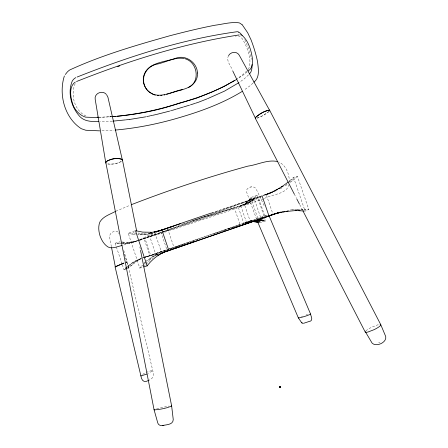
<?xml version="1.0" encoding="UTF-8"?>
<svg xmlns="http://www.w3.org/2000/svg" width="448" height="448" viewBox="0 0 448 448"><rect width="100%" height="100%" fill="white"/><g stroke="black" fill="none" stroke-linecap="round" stroke-linejoin="round"><path stroke-width="0.34" stroke-dasharray="2.24 1.68" d="M289.341 182.364C289.554 174.602 286.255 165.245 278.718 161.952M289.178 184.408C286.535 194.79 271.706 193.962 264.051 198.66M123.794 250.466L127.047 261.901L125.804 262.584L127.131 261.89L152.729 370.502C154.431 374.942 153.026 379.232 148.4 380.486M228.637 55.451C225.506 60.598 231.084 65.834 232.529 70.465M195.815 219.414L244.474 204.495C249.766 203.538 254.262 199.914 256.995 195.367L265.58 220.97L259.297 222.93M182.739 223.686L238.09 206.679C243.426 205.694 247.979 202.087 250.785 197.529L256.995 195.367M75.202 83.574C70.028 95.127 74.71 111.558 87.002 116.48M248.466 69.423C252.162 60.374 248.31 50.053 244.037 41.832C242.53 38.298 239.473 34.406 235.189 36.109M134.798 230.882L128.234 233.234L139.787 268.089L142.178 265.255M122.282 264.606L124.018 269.786L125.434 268.318M127.081 268.654C132.21 265.776 136.142 260.546 141.949 258.395C136.326 259.963 131.247 263.049 126.918 266.918L131.813 265.138M143.842 263.502L145.986 261.475M247.156 71.854L244.524 74.155L237.502 78.921M252.974 83.076L250.292 85.618L243.79 90.266M248.511 74.889L244.3 78.809L239.159 82.46M246.77 71.008L242.323 75.029L236.208 79.302M269.31 111.266L262.987 115.651L256.502 118.35M297.422 176.316L292.706 180.471L288.758 181.552L293.513 177.346L297.422 176.316L308.862 209.591L305.105 211.081L303.834 210.98M269.069 111.552L263.704 115.242L256.984 118.216M365.842 330.926L366.878 330.064A8.333 1.512 -25.4 0 1 372.03 327.09L377.754 324.862A9.094 1.652 -25.4 0 1 380.223 324.47M157.623 254.206L151.872 257.09L146.418 261.083L151.054 259.655M290.254 182.386L292.706 180.471M256.85 218.809L256.536 219.038L246.714 192.388C244.972 187.141 254.442 184.57 256.329 189.358L264.785 207.004M285.186 185.898L287.745 184.201L286.418 184.576M121.554 161.297C117.275 163.794 111.989 164.662 107.111 163.867M256.564 218.977L257.046 218.691M142.542 374.332L148.21 371.588L152.482 370.367A6.95 0.896 -24.1 0 1 152.018 371.291L148.462 373.313M279.922 188.961L282.576 187.488M249.374 202.77L139.132 240.139L154.734 232.288M156.66 232.355L144.872 238.073L150.724 255.366L159.986 252.834M120.814 161.739C116.794 163.716 112.14 164.522 107.694 163.962M261.223 196.846L244.474 204.495L250.191 221.189L256.698 219.307M137.088 260.131L140.902 258.535M250.062 221.2L252.504 220.226L243.634 223.25L256.306 219.475M115.808 211.238L130.262 205.156M138.645 240.341L129.237 243.158L121.145 243.785M140.134 240.106L161.106 232.45M303.822 210.09L305.721 209.35L308.862 209.591M300.681 209.972L302.59 209.233L305.721 209.35M297.55 209.978L299.477 209.244L302.59 209.233M294.448 210.106L295.742 209.614M292.018 210.106L293.322 209.619L299.477 209.244M124.018 269.786L126.47 268.884M127.271 267.646L130.334 266.526M128.464 265.591L133.358 263.822M139.132 240.139L161.482 232.081M162.137 231.84L262.046 195.798M263.418 198.89L226.464 211.747L163.996 232.45M213.438 234.158L216.065 233.212M216.72 232.971L243.751 223.21L238.09 206.679M130.077 264.342L134.96 262.578M223.832 230.698L225.798 229.986M228.424 229.034L232.355 227.612M245.47 222.863L250.191 221.189M163.733 231.504L261.615 196.224M133.47 262.074L138.342 260.322M131.74 263.166L136.623 261.414M138.97 259.286L144.698 257.225M145.303 257.006L172.939 247.85M149.738 255.573L142.884 257.869M135.251 261.061L140.123 259.319M128.234 233.234L130.648 233.828L135.234 232.193M142.722 257.886L144.542 257.236M130.648 233.828L133.039 234.293L138.275 232.439M138.012 233.71L139.972 233.022M142.946 233.016L137.721 234.853L144.463 234.763L152.79 233.01M140.011 234.942L145.88 232.887M142.262 234.914L146.166 233.554M144.463 234.763L148.366 233.408M146.625 234.5L149.223 233.598M249.99 198.716L256.217 196.554M148.73 234.114L150.679 233.442M149.022 234.046L152.258 232.921M150.791 233.615L152.729 232.943M249.144 199.83L255.388 197.669M248.254 200.872L254.503 198.716M247.307 201.841L253.574 199.685M243.751 223.21L149.766 255.562L144.026 238.605M168.739 249.099L155.534 253.646L149.744 236.544L161.638 232.506M169.4 248.87L236.102 225.91M236.762 225.68L240.061 224.543L234.343 207.833L162.299 232.282M246.31 202.737L252.594 200.575M245.269 203.549L251.569 201.387M244.182 204.282L250.494 202.121M239.394 206.377L248.214 203.336M211.938 212.817L261.386 196.022M211.316 213.203L254.178 198.638L260.618 217.375M145.751 256.805L147.722 256.144M175.594 246.971L189.515 242.34M192.17 241.455L198.134 239.473M164.808 250.678L144.906 257.298L159.018 253.562M169.45 249.138L171.444 248.472M177.414 246.49L183.383 244.502M163.341 232.663L123.306 245.151M244.86 222.706L255.024 219.632M133.241 242.25L139.026 240.363M139.642 240.173L142.089 239.406M127.215 243.46L132.16 241.914L137.497 240.873M129.237 243.158L134.17 241.612M131.247 242.754L136.17 241.209M155.949 254.929L158.57 254.106M155.68 255.046L157.646 254.43M153.759 256.004L157.046 254.979M123.166 243.774L128.128 242.234L132.16 241.914M125.194 243.667L130.144 242.122M151.872 257.09L156.475 255.657M150.018 258.3L154.633 256.866M122.388 243.398L126.112 242.245L128.128 242.234M148.198 259.633L152.824 258.199M122.063 263.956L115.114 243.23L119.123 243.695L121.61 242.928M122.231 242.738L124.096 242.161L126.112 242.245M144.682 262.657L149.33 261.229M117.113 243.51L121.47 242.178M192.483 220.433L195.149 219.615M143.662 264.146L144.995 263.743M145.656 263.536L148.982 262.522M115.114 243.23L120.103 241.713M141.366 266.162L142.699 265.759M143.366 265.558L145.365 264.947M139.787 268.089L143.125 267.086M247.201 222.326L249.844 221.57M156.682 408.66L168.997 406.011M246.103 222.264L249.95 221.502M306.13 314.972L307.586 314.574M291.166 179.502L295.098 178.444M127.042 261.901L125.916 262.259L127.131 261.89M250.555 187.096L251.39 186.883M98.246 117.488L111.479 116.71L99.383 117.214M290.293 209.983L293.322 209.619M109.497 116.928L111.479 116.71M110.225 116.838L111.457 116.766M101.987 130.766L113.786 130.273M112.274 121.201L100.139 121.682M119.123 243.695L120.473 243.751M122.097 241.987L124.096 242.161M133.039 234.293L135.397 234.634M378.627 342.194L379.938 342.395M264.242 220.489L265.58 220.97M118.042 231.98C114.643 229.505 108.623 233.307 109.659 237.574L111.462 247.117M294.274 194.051L296.514 198.408M299.712 204.624L302.59 210.218M244.81 39.687L248.254 47.628L251.39 59.36M118.625 232.742L119.006 233.654M293.513 177.346L305.105 211.081M266.437 195.21L273.09 214.57M264.751 215.869L258.406 197.383L240.761 205.632L246.54 222.51M167.664 228.771L174.406 248.601M160.826 231.862L167.261 250.846M154.952 232.932L161.7 252.857M124.286 254.19L128.918 267.982M250.785 197.529L257.768 218.372M139.838 246.943L140.386 249.682M301.51 316.439A6.63 0.521 -17.2 0 1 302.478 316.103M257.908 218.299L257.583 218.445L267.294 215.27L257.908 218.299"/><path stroke-width="0.67" d="M279.905 387.134L279.614 386.954L280.364 387.111L279.759 387.274L280.106 386.742L280.347 387.083L280.045 387.134L280.19 386.478L280.37 387.122L280.129 386.82M280.269 386.926L280.067 386.344M279.916 387.201L279.614 386.96L279.888 387.134M279.899 387.223L279.782 386.893M280.179 386.551L280.185 386.736M365.288 331.615L372.058 343.045C376.079 347.385 386.971 342.552 385.728 336.549L380.766 324.666L269.534 110.051C264.27 111.042 259.202 113.977 255.382 117.706L255.27 118.194L294.274 194.051M280.112 386.4L280.078 386.624M162.915 425.471C160.877 425.998 158.374 425.152 157.78 422.957L154.067 409.769L105.75 162.187C109.984 158.53 116.794 157.668 122.013 159.292L122.427 159.88L136.685 231.174M279.843 386.971L279.726 387.274M279.664 387.05L279.675 387.24M122.265 160.563L122.427 159.88M105.644 162.865L105.834 163.083L106.17 161.734M255.741 117.275L255.433 118.289L232.826 71.098M65.313 74.497L67.284 72.038A27.054 18.312 77.1 0 1 69.843 69.91C101.97 55.149 136.13 45.259 170.083 35.683C185.024 31.819 200.01 28.084 215.174 25.2C223.042 24.209 231.19 21.739 239.103 22.831A18.424 7.426 70.5 0 1 240.128 23.335L241.97 24.612M228.637 55.451C230.871 51.727 237.009 51.038 239.226 55.171L269.763 110.617M143.791 266.885L147.134 265.877C152.555 258.776 160.014 252.963 168.739 250.645L193.665 241.623M64.378 75.919C58.453 94.377 64.534 117.863 81.273 128.694L85.798 130.25L99.753 130.855M253.809 82.258C260.137 77.554 258.334 68.779 257.594 62.014A32.25 7.235 72 0 0 251.014 39.777L247.688 32.76L242.172 24.674M255.752 117.264C259.706 113.999 264.544 110.594 269.73 110.208M126.426 267.383L125.434 268.318L126.661 267.87M248.186 70.969C252.134 68.695 252.868 63.997 252.403 59.797L252.515 59.567C251.401 50.803 248.657 40.841 241.674 35.006M310.688 321.059C313.074 319.402 310.822 316.187 310.582 314.093L269.041 215.734M154.392 409.5L154.067 409.769L154.347 409.909C160.194 409.405 166.314 408.402 171.651 405.989L140.526 250.37M288.26 181.938C280.823 187.93 272.294 192.601 263.172 195.44M148.4 380.486C144.105 383.146 141.523 380.615 140.851 375.749L115.097 266.896L124.034 262.976M249.609 73.819C251.922 71.506 252.106 67.693 252.006 64.551M238.605 82.846L224.549 91.09L207.519 98.7M234.646 80.332L232.826 81.486M236.561 79.526L224.364 86.307L214.441 90.877M242.116 91.465C222.779 103.331 201.314 111.199 179.626 117.544C158.586 123.822 136.965 128.139 115.097 130.088M229.813 83.149C214.054 92.21 196.795 98.347 179.301 103.107C159.152 109.844 138.23 114.005 117.13 116.256M232.282 81.788L230.496 82.762M75.863 77.61L74.866 78.198A16.867 11.435 77.4 0 0 73.662 79.24L73.293 79.638A16.419 11.122 77.4 0 0 72.285 80.97C67.301 92.814 71.428 107.414 79.884 116.603C84.829 121.727 92.019 121.565 98.622 121.632M75.264 82.074C67.99 87.13 70.896 99.467 73.506 106.26C76.037 111.082 80.158 115.45 85.462 117.135C89.695 117.365 93.99 117.387 98.246 117.488M115.214 211.534C109.861 214.474 103.219 216.345 99.91 221.934C98.05 226.352 98.666 231.33 100.01 235.805C101.584 240.212 104.048 244.591 108.17 247.066C112.661 249.071 117.555 246.406 121.996 245.51M107.162 160.989C111.686 159.023 117.695 157.153 122.27 159.645L122.332 160.283M213.875 91.157L196.756 98.095L170.29 106.086C152.158 111.692 133.325 114.772 114.453 116.53M188.468 87.528C200.558 81.889 197.624 62.339 185.254 58.806M77.14 77.028C128.61 56.627 182.095 39.222 237.082 31.724M76.507 81.519C128.946 60.721 183.378 43.406 239.243 34.91M146.916 374.03L141.07 375.9A6.95 0.896 -24.1 0 1 140.851 375.749M123.48 263.194L115.097 266.896M206.926 98.935L198.358 102.295M257.802 219.615L275.789 213.511L268.968 216.042C278.774 211.753 289.654 211.086 300.042 210.218M295.624 210.717L296.912 210.224M131.516 204.624C169.646 189.846 208.499 176.893 247.946 166.113C257.6 164.847 267.714 159.303 277.514 161.56M286.356 211.45L288.322 210.717M283.338 211.932L285.034 211.305M156.022 231.89L211.277 213.041M280.358 212.531L282.638 211.691M274.551 214.071L278.589 212.587L276.909 213.142M277.026 213.36L280.47 212.094M277.43 213.248L280.297 212.19M162.232 252.661L167.485 250.762M170.766 249.575L177.985 246.966M150.321 232.73L159.897 230.546M153.922 232.316L155.865 231.644M154.207 232.249L156.15 231.571M155.966 231.823L173.158 226.358M174.406 248.601L217.588 233.688M218.243 233.458L261.061 218.669M262.046 195.798L269.007 216.026L168.885 250.6L161.823 229.835M167.44 228.11L180.678 223.614M244.541 224.028L247.856 222.925M117.695 66.578L119.616 65.946M233.145 227.954L269.007 216.026M303.968 323.176L310.24 321.11M189.532 105.162L183.999 106.814M190.434 104.871L194.914 103.415M195.502 103.225L197.887 102.441M262.354 221.082L264.242 220.489L258.922 219.447L252.582 221.458L257.947 222.466L259.834 221.872M253.915 221.575L260.238 219.576M255.254 221.782L261.57 219.789M256.603 222.079L262.903 220.097M162.198 252.672L168.739 250.645M162.198 252.773L164.819 251.95M160.535 253.49L163.156 252.672M161.577 253.198L162.887 252.784M159.012 254.363L160.983 253.747M157.791 255.242L159.107 254.834M171.674 110.533L170.582 110.846M157.87 231.325L165.402 229.012M164.158 95.077L164.601 94.942M172.295 110.348L176.03 109.211M176.658 109.021L183.372 107.005M166.634 94.315L168.504 93.75M169.758 93.374L171.629 92.809M172.822 92.45L175.196 91.734M267.646 193.894L270.592 193.026M264.858 194.908L268.408 193.855M273.157 191.509L275.486 190.826M270.413 192.763L272.171 192.242M270.032 192.92L272.373 192.231M175.834 91.549L178.371 90.815M179.004 90.63L182.342 89.662M275.867 190.137L277.603 189.633M267.176 216.278L273.09 214.57M278.538 188.647L279.882 188.261M281.17 187.046L283.175 186.474M260.501 218.534L265.205 217.19M169.63 111.11L156.386 114.481M165.278 251.39L167.261 250.846M145.701 116.833L129.926 119.414M148.366 116.245L149.85 115.914M150.41 115.791L152.085 115.422M146.675 116.609L147.801 116.368M152.639 115.304L155.904 114.587M115.354 266.851L111.591 247.794M162.35 425.538C166.124 424.665 173.152 424.911 173.253 419.597L171.651 405.989L171.315 405.86M160.72 95.648L161.958 95.441M163.481 425.393L163.884 425.342M126.258 119.806L129.713 119.454M125.642 119.879L112.902 121.145M115.618 116.43L112.689 116.698M151.62 232.277L142.587 232.098L135.453 230.647L147.134 265.877M112.073 116.682L114.072 116.586M240.313 34.832L240.61 34.838M257.606 219.414L258.922 219.447M97.177 117.152L98.28 117.186M298.771 210.711L303.834 210.98M303.397 323.282L302.109 323.002M157.444 95.497L158.782 95.62M184.43 58.537C174.675 56.694 165.48 62.664 156.117 64.333C150.186 65.794 145.359 70.454 143.903 76.423A15.602 15.35 78 0 0 148.652 91.577L152.964 94.282M237.541 31.746L237.72 31.786A15.814 6.647 70.6 0 1 238.75 32.172M153.53 94.494L155.238 95.133M238.75 32.161L240.425 33.309L242.099 35.409M257.583 221.698L298.329 317.85L301.694 322.778M301.554 322.7L302.238 323.075M255.27 118.194L255.651 118.412M106.137 94.181C102.329 89.953 94.136 93.358 95.178 99.221L105.717 162.45M106.596 94.685L107.918 97.216L122.27 159.645M296.834 199.03L299.393 204.002M302.91 210.84L365.249 332.091A9.094 1.652 -25.4 0 0 368.161 331.962L373.99 329.706A8.344 1.518 -25.4 0 0 379.238 326.665L380.262 325.802L380.766 324.666A9.094 1.652 -25.4 0 0 380.223 324.47M298.581 317.643A6.003 0.47 -17.2 0 0 299.068 317.878L302.742 316.994A6.625 0.521 -17.2 0 0 307.44 315.498L310.358 314.294A6.003 0.47 -17.2 0 0 310.391 314.02M197.439 73.002C198.206 83.222 188.434 88.866 179.631 90.143C169.803 92.708 157.539 99.501 148.456 91.297A15.434 15.182 77.9 0 1 143.685 76.07C147.454 62.026 164.825 62.35 175.991 58.162C185.847 54.527 197.193 62.574 197.439 73.002"/></g></svg>
